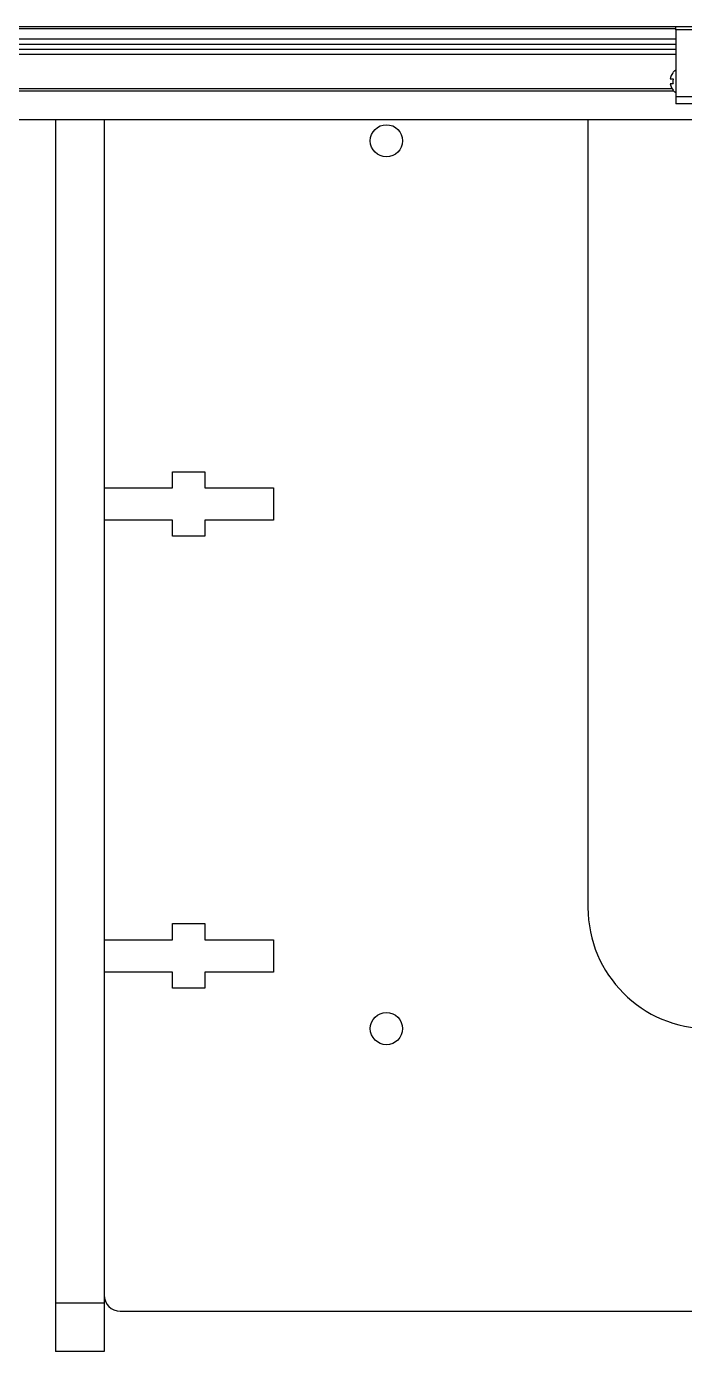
# Model space of a CAD drawing. Header units: millimetres. Extents: x -300 to 1184, y 5 to 1469.
# Drawn here: x 281.3 to 335.7, y 905.9 to 1015.4 of the extents above; entities that cross this region are included whole.
import ezdxf

# ---------------------------------------------------------------- set-up
doc = ezdxf.new("R2010")
doc.units = ezdxf.units.MM

msp = doc.modelspace()

# ---------------------------------------------------------------- linework, layer by layer
at = {"color": 7, "linetype": 'Continuous', "lineweight": 25}
for p, q in [((227.72, 1015.38), (334.97, 1015.38)), ((334.97, 1015.18), (261.06, 1015.18)), ((334.97, 1015.38), (340.17, 1015.38)), ((334.97, 1015.11), (334.97, 1015.38)), ((334.97, 1015.11), (334.97, 1009.6)), ((340.17, 1015.11), (334.97, 1015.11)), ((261.06, 1014.35), (334.97, 1014.35)), ((261.06, 1013.91), (334.97, 1013.91)), ((261.06, 1013.51), (334.97, 1013.51)), ((261.06, 1013.08), (334.97, 1013.08)), ((334.74, 1011.56), (334.76, 1011.56)), ((261.06, 1010.25), (334.68, 1010.25)), ((334.51, 1011.05), (334.76, 1011.05)), ((334.76, 1010.64), (334.51, 1010.64)), ((334.76, 1010.13), (334.74, 1010.13)), ((334.81, 1010.05), (261.06, 1010.05)), ((334.97, 1009.6), (340.17, 1009.6)), ((334.97, 1009.6), (334.97, 1008.98)), ((340.17, 1008.98), (334.97, 1008.98)), ((247.72, 1007.71), (339.73, 1007.71)), ((283.72, 1007.71), (283.72, 909.94)), ((287.72, 1007.71), (287.72, 909.94)), ((327.72, 1007.71), (327.72, 942.61)), ((293.39, 978.61), (296.06, 978.61)), ((293.39, 977.28), (293.39, 978.61)), ((296.06, 978.61), (296.06, 977.28)), ((287.72, 977.28), (293.39, 977.28)), ((296.06, 977.28), (301.72, 977.28)), ((301.72, 977.28), (301.72, 974.61)), ((293.39, 974.61), (287.72, 974.61)), ((293.39, 973.28), (293.39, 974.61)), ((296.06, 974.61), (296.06, 973.28)), ((301.72, 974.61), (296.06, 974.61)), ((296.06, 973.28), (293.39, 973.28)), ((293.39, 941.28), (296.06, 941.28)), ((293.39, 939.94), (293.39, 941.28)), ((296.06, 941.28), (296.06, 939.94)), ((287.72, 939.94), (293.39, 939.94)), ((296.06, 939.94), (301.72, 939.94)), ((301.72, 939.94), (301.72, 937.28)), ((293.39, 937.28), (287.72, 937.28)), ((293.39, 935.94), (293.39, 937.28)), ((296.06, 937.28), (296.06, 935.94)), ((301.72, 937.28), (296.06, 937.28)), ((296.06, 935.94), (293.39, 935.94)), ((287.72, 909.94), (283.72, 909.94)), ((283.72, 909.94), (283.72, 905.94)), ((287.72, 909.94), (287.72, 905.94)), ((289.06, 909.28), (433.06, 909.28)), ((287.72, 905.94), (283.72, 905.94))]:
    msp.add_line(p, q, dxfattribs=at)
for centre in [(311.06, 1005.94), (311.06, 932.61)]:
    msp.add_circle(centre, 1.33, dxfattribs=at)
for centre, radius, start, end in [((335.57, 1010.85), 1.1, 123.0557, 139.3356), ((335.57, 1010.85), 1.1, 220.6644, 236.9443), ((337.72, 942.61), 10, 180, 270), ((289.06, 910.61), 1.33, 180, 270)]:
    msp.add_arc(centre, radius, start, end, dxfattribs=at)
for points, knots in [([(334.76, 1011.56), (334.69, 1011.46), (334.57, 1011.31), (334.53, 1011.12), (334.51, 1011.05)], [0, 0, 0, 0, 0.629024, 1, 1, 1, 1]), ([(334.51, 1010.64), (334.54, 1010.52), (334.59, 1010.34), (334.72, 1010.18), (334.76, 1010.13)], [0, 0, 0, 0, 0.629011, 1, 1, 1, 1]), ([(334.76, 1011.05), (334.75, 1010.96), (334.72, 1010.82), (334.75, 1010.68), (334.76, 1010.64)], [0, 0, 0, 0, 0.684596, 1, 1, 1, 1])]:
    msp.add_open_spline(points, degree=3, knots=knots, dxfattribs=at)

doc.saveas('drawing.dxf')
